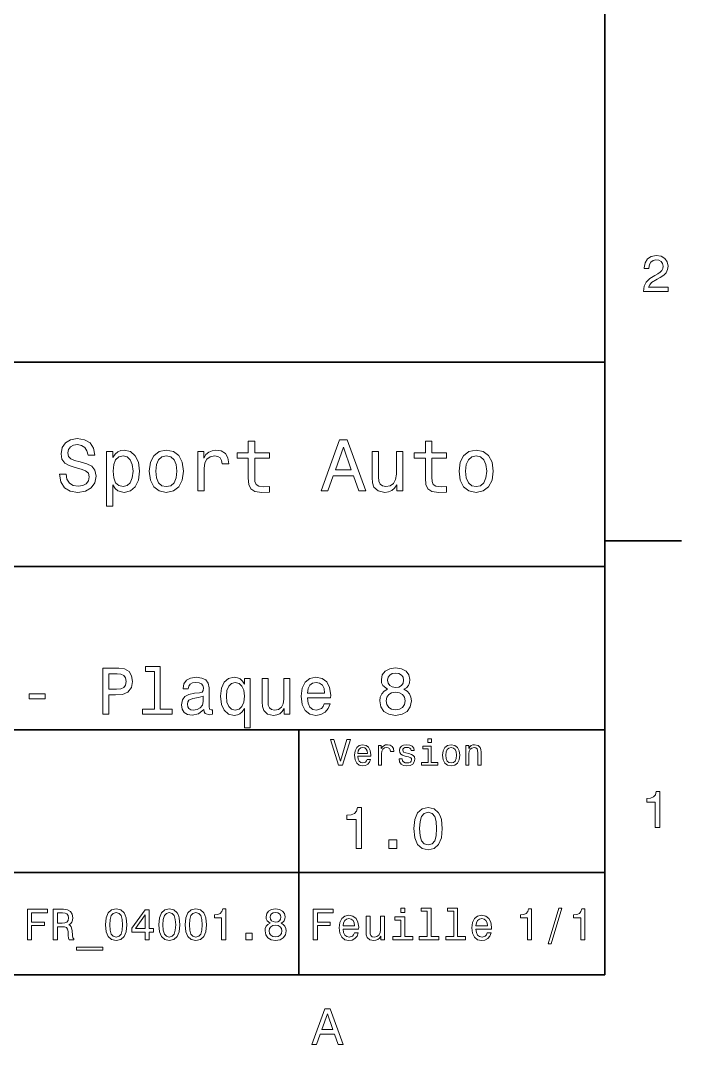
# Model space of a CAD drawing. Extents: x 0 to 297, y 0 to 210.
# Drawn here: x 229.7 to 294.5, y 3.2 to 103.5 of the extents above; entities that cross this region are included whole.
import ezdxf

# ---------------------------------------------------------------- set-up
doc = ezdxf.new("R2010")
doc.units = 0

msp = doc.modelspace()

# ---------------------------------------------------------------- linework, layer by layer
at = {"color": 7, "lineweight": 35}
for p, q in [((287, 10), (287, 200)), ((97, 70), (287, 70)), ((287, 70), (287, 10)), ((162, 50), (287, 50)), ((162, 34), (287, 34)), ((257, 10), (257, 34)), ((162, 20), (287, 20)), ((10, 10), (287, 10)), ((97, 10), (287, 10))]:
    msp.add_line(p, q, dxfattribs=at)
at = {"color": 7, "lineweight": 35, "ltscale": 0.1875}
msp.add_line((287, 52.5), (294.5, 52.5), dxfattribs=at)
at = {"color": 7, "lineweight": 13}
for points in [[(290.76947, 76.916786), (293.175079, 76.916786), (293.175079, 77.350502), (291.273773, 77.350502), (291.3797, 77.587532), (291.561249, 77.784218), (292.121033, 78.142288), (292.418579, 78.293587), (292.751434, 78.510445), (292.988464, 78.762604), (293.124634, 79.060158), (293.175079, 79.398056), (293.089355, 79.821686), (292.852325, 80.154541), (292.489197, 80.366356), (292.020172, 80.442001), (291.536041, 80.35627), (291.167877, 80.119232), (290.930847, 79.740997), (290.850159, 79.241714), (290.850159, 79.171112), (291.309082, 79.171112), (291.309082, 79.211456), (291.354462, 79.554398), (291.490631, 79.806557), (291.707489, 79.967941), (291.994965, 80.023415), (292.287476, 79.972984), (292.504333, 79.846901), (292.645538, 79.650215), (292.695984, 79.403099), (292.660675, 79.171112), (292.56485, 78.974426), (292.403473, 78.802956), (292.181549, 78.651657), (291.884003, 78.490273), (291.389771, 78.177589), (291.041779, 77.844742), (290.835022, 77.441284), (290.76947, 76.931915)], [(234.20462, 59.030979), (233.548996, 59.030979), (233.693085, 58.267288), (234.053314, 57.70533), (234.608078, 57.366714), (235.357361, 57.244236), (236.099426, 57.359509), (236.654175, 57.67651), (237.007202, 58.17363), (237.136902, 58.82925), (237.028824, 59.420029), (236.726227, 59.801872), (236.236313, 60.054031), (235.580704, 60.241352), (235.018738, 60.378242), (234.651306, 60.536743), (234.442368, 60.767288), (234.377533, 61.127522), (234.442368, 61.451729), (234.629684, 61.696686), (234.917877, 61.862389), (235.314133, 61.920029), (235.71759, 61.84798), (236.034592, 61.653458), (236.24353, 61.32925), (236.344391, 60.889767), (237, 60.889767), (237, 60.904179), (236.884735, 61.581409), (236.546112, 62.085732), (236.01297, 62.402737), (235.292511, 62.510807), (234.644104, 62.402737), (234.139771, 62.100143), (233.815567, 61.631844), (233.700287, 61.026657), (233.793961, 60.486309), (234.067734, 60.118874), (234.5, 59.873917), (235.09079, 59.6866), (235.674362, 59.520893), (236.113831, 59.362389), (236.380402, 59.131844), (236.47406, 58.757202), (236.387619, 58.375359), (236.164276, 58.087173), (235.825653, 57.907059), (235.386169, 57.849422), (234.896255, 57.928673), (234.521622, 58.159222), (234.283875, 58.533859)], [(252.05043, 60.579971), (252.05043, 58.64193), (252.093658, 58.015129), (252.29538, 57.582851), (252.698853, 57.330688), (253.383286, 57.244236), (254.132568, 57.280258), (254.132568, 57.827808), (253.585022, 57.78458), (253.087891, 57.842216), (252.82132, 58.022331), (252.706055, 58.324928), (252.684448, 58.75), (252.684448, 60.579971), (254.132568, 60.579971), (254.132568, 61.120316), (252.684448, 61.120316), (252.684448, 62.251438), (252.05043, 62.251438), (252.05043, 61.120316), (250.955322, 61.120316), (250.955322, 60.579971)], [(259.175781, 57.381123), (259.838623, 57.381123), (260.364563, 58.850864), (262.360229, 58.850864), (262.886169, 57.381123), (263.563416, 57.381123), (261.733429, 62.388329), (260.998566, 62.388329)], [(269.399109, 60.579971), (269.399109, 58.64193), (269.442352, 58.015129), (269.644073, 57.582851), (270.047546, 57.330688), (270.731995, 57.244236), (271.481262, 57.280258), (271.481262, 57.827808), (270.933716, 57.78458), (270.436584, 57.842216), (270.170013, 58.022331), (270.054749, 58.324928), (270.033142, 58.75), (270.033142, 60.579971), (271.481262, 60.579971), (271.481262, 61.120316), (270.033142, 61.120316), (270.033142, 62.251438), (269.399109, 62.251438), (269.399109, 61.120316), (268.304016, 61.120316), (268.304016, 60.579971)], [(238.786743, 60.652016), (238.786743, 61.25), (238.15274, 61.25), (238.15274, 55.882565), (238.786743, 55.882565), (238.786743, 57.971901), (239.010101, 57.633286), (239.262253, 57.409943), (239.896271, 57.244236), (240.50145, 57.381123), (240.976959, 57.791786), (241.286743, 58.440201), (241.402023, 59.319164), (241.286743, 60.190922), (240.976959, 60.839336), (240.50145, 61.242794), (239.896271, 61.386887), (239.550446, 61.343658), (239.255051, 61.206772), (239.002899, 60.976223)], [(242.338623, 59.311958), (242.453888, 58.432995), (242.785309, 57.78458), (243.311249, 57.381123), (244.017303, 57.244236), (244.716141, 57.381123), (245.242081, 57.777374), (245.573486, 58.425793), (245.695969, 59.311958), (245.573486, 60.190922), (245.242081, 60.846542), (244.716141, 61.242794), (244.017303, 61.386887), (243.311249, 61.242794), (242.785309, 60.839336), (242.453888, 60.190922)], [(247.100861, 57.381123), (247.734863, 57.381123), (247.734863, 59.592937), (247.799713, 60.12608), (247.994232, 60.507923), (248.311249, 60.738472), (248.736313, 60.817722), (249.053314, 60.767288), (249.291077, 60.623199), (249.435165, 60.378242), (249.485596, 60.046829), (250.126801, 60.046829), (250.040344, 60.630402), (249.802597, 61.048271), (249.406342, 61.30043), (248.865997, 61.386887), (248.498566, 61.32925), (248.181549, 61.185158), (247.900574, 60.940201), (247.677246, 60.608788), (247.677246, 61.25), (247.100861, 61.25)], [(260.595093, 59.463257), (261.365997, 61.667866), (262.136902, 59.463257)], [(267.194519, 61.25), (266.560516, 61.25), (266.560516, 59.016571), (266.488464, 58.497837), (266.279541, 58.123196), (265.955322, 57.892651), (265.530243, 57.820602), (265.19165, 57.878242), (264.975494, 58.051151), (264.853027, 58.346542), (264.824219, 58.764408), (264.824219, 61.25), (264.190186, 61.25), (264.190186, 58.706772), (264.211792, 58.195244), (264.348694, 57.770172), (264.766571, 57.381123), (265.436584, 57.244236), (265.796814, 57.294666), (266.106628, 57.424351), (266.373199, 57.647694), (266.589325, 57.971901), (266.589325, 57.381123), (267.194519, 57.381123)], [(272.698853, 59.311958), (272.814117, 58.432995), (273.145508, 57.78458), (273.671448, 57.381123), (274.377502, 57.244236), (275.076355, 57.381123), (275.602295, 57.777374), (275.933716, 58.425793), (276.056183, 59.311958), (275.933716, 60.190922), (275.602295, 60.846542), (275.076355, 61.242794), (274.377502, 61.386887), (273.671448, 61.242794), (273.145508, 60.839336), (272.814117, 60.190922)], [(239.788193, 57.8134), (239.363129, 57.907059), (239.053314, 58.195244), (238.858795, 58.663544), (238.793945, 59.319164), (238.858795, 59.967579), (239.053314, 60.435879), (239.363129, 60.716858), (239.788193, 60.817722), (240.177246, 60.716858), (240.48703, 60.428673), (240.681564, 59.960373), (240.753601, 59.319164), (240.681564, 58.67075), (240.48703, 58.195244), (240.177246, 57.907059)], [(242.98703, 59.319164), (243.05188, 59.967579), (243.253601, 60.435879), (243.57782, 60.72406), (244.017303, 60.824928), (244.449585, 60.72406), (244.773773, 60.443081), (244.97551, 59.967579), (245.047546, 59.319164), (244.97551, 58.663544), (244.773773, 58.188038), (244.449585, 57.899853), (244.017303, 57.806194), (243.57782, 57.899853), (243.253601, 58.188038), (243.05188, 58.663544)], [(273.34726, 59.319164), (273.412109, 59.967579), (273.613831, 60.435879), (273.938019, 60.72406), (274.377502, 60.824928), (274.809784, 60.72406), (275.134003, 60.443081), (275.335724, 59.967579), (275.407776, 59.319164), (275.335724, 58.663544), (275.134003, 58.188038), (274.809784, 57.899853), (274.377502, 57.806194), (273.938019, 57.899853), (273.613831, 58.188038), (273.412109, 58.663544)], [(242.858063, 39.706051), (242.858063, 36.010086), (241.684448, 36.010086), (241.684448, 35.530258), (244.595825, 35.530258), (244.595825, 36.010086), (243.42868, 36.010086), (243.42868, 40.185879), (241.963257, 40.185879), (241.963257, 39.706051)], [(237.793945, 35.530258), (238.390488, 35.530258), (238.390488, 37.430115), (239.05188, 37.430115), (239.719742, 37.462536), (240.251434, 37.68948), (240.595108, 38.130402), (240.711823, 38.733429), (240.621033, 39.291065), (240.361679, 39.699566), (239.933716, 39.945965), (239.350143, 40.030258), (237.793945, 40.030258)], [(239.188049, 39.479107), (239.577087, 39.440201), (239.862396, 39.317001), (240.030975, 39.090057), (240.08934, 38.733429), (240.024506, 38.357346), (239.849426, 38.130402), (239.551147, 38.013687), (239.142654, 37.981266), (238.390488, 37.981266), (238.390488, 39.479107)], [(247.695251, 35.98415), (247.695251, 35.964695), (247.727661, 35.744236), (247.824921, 35.588615), (248.233429, 35.465416), (248.551147, 35.517288), (248.551147, 35.958214), (248.414978, 35.938759), (248.233429, 36.023052), (248.201019, 36.282421), (248.201019, 38.085014), (248.123199, 38.545387), (247.896255, 38.869595), (247.500732, 39.064121), (246.943085, 39.135445), (246.398407, 39.057636), (245.996399, 38.837173), (245.743515, 38.493515), (245.659225, 38.039623), (245.659225, 38.000721), (246.171478, 38.000721), (246.216858, 38.273052), (246.359512, 38.467579), (246.592941, 38.584293), (246.92363, 38.629681), (247.241364, 38.59726), (247.468292, 38.5), (247.604462, 38.331409), (247.649857, 38.09798), (247.623917, 37.825645), (247.520172, 37.68948), (247.260803, 37.624638), (246.774506, 37.572765), (246.216858, 37.456051), (245.82132, 37.248558), (245.587891, 36.924351), (245.516571, 36.444523), (245.581421, 36.016571), (245.782425, 35.698845), (246.106628, 35.497837), (246.554031, 35.426514), (247.157059, 35.562679)], [(251.670044, 38.474064), (251.469025, 38.76585), (251.242081, 38.973343), (250.976227, 39.090057), (250.671478, 39.135445), (250.120331, 39.005764), (249.692368, 38.642651), (249.413544, 38.059078), (249.316284, 37.274494), (249.413544, 36.483429), (249.692368, 35.899857), (250.120331, 35.530258), (250.671478, 35.407059), (250.976227, 35.445965), (251.235596, 35.556194), (251.46254, 35.757202), (251.670044, 36.061958), (251.670044, 34.181557), (252.240631, 34.181557), (252.240631, 39.012245), (251.670044, 39.012245)], [(257.836456, 37.105907), (260.118896, 37.105907), (260.125366, 37.371758), (260.021606, 38.117435), (259.736328, 38.675072), (259.28241, 39.012245), (258.679382, 39.135445), (258.089355, 39.005764), (257.635437, 38.642651), (257.343658, 38.052593), (257.239929, 37.274494), (257.337189, 36.476944), (257.628967, 35.893372), (258.076355, 35.530258), (258.659943, 35.407059), (259.16571, 35.491352), (259.580688, 35.711815), (259.885437, 36.061958), (260.060516, 36.528816), (259.496399, 36.528816), (259.3797, 36.269451), (259.21109, 36.074928), (258.731262, 35.919308), (258.361664, 35.990631), (258.082855, 36.217579), (257.901306, 36.587173), (257.836456, 37.086452)], [(265.682281, 37.95533), (265.351593, 37.773773), (265.124634, 37.520893), (264.981995, 37.203171), (264.936584, 36.820602), (265.040344, 36.243515), (265.338623, 35.796108), (265.824921, 35.510807), (266.486328, 35.400574), (267.141205, 35.510807), (267.627533, 35.796108), (267.925781, 36.243515), (268.036011, 36.820602), (267.984161, 37.203171), (267.847992, 37.520893), (267.614563, 37.773773), (267.290344, 37.95533), (267.549713, 38.11095), (267.731262, 38.324928), (267.841492, 38.584293), (267.880402, 38.902016), (267.776672, 39.362392), (267.504333, 39.731987), (267.063416, 39.971901), (266.486328, 40.062679), (265.90274, 39.971901), (265.461823, 39.731987), (265.182983, 39.362392), (265.085754, 38.902016), (265.118164, 38.584293), (265.228394, 38.324928)], [(265.701721, 38.850143), (265.753601, 39.135445), (265.909241, 39.355907), (266.15564, 39.492073), (266.486328, 39.543945), (266.810516, 39.492073), (267.056915, 39.355907), (267.212524, 39.135445), (267.270905, 38.850143), (267.212524, 38.558357), (267.056915, 38.331409), (266.810516, 38.182274), (266.486328, 38.136887), (266.15564, 38.188759), (265.909241, 38.331409), (265.753601, 38.558357)], [(249.899857, 37.274494), (249.958221, 37.851585), (250.139771, 38.273052), (250.412109, 38.532421), (250.768738, 38.623199), (251.144806, 38.532421), (251.430115, 38.279537), (251.598709, 37.858067), (251.663544, 37.274494), (251.598709, 36.684437), (251.430115, 36.262966), (251.144806, 36.003601), (250.768738, 35.919308), (250.412109, 36.003601), (250.139771, 36.262966), (249.958221, 36.690922)], [(256.118164, 39.012245), (255.547546, 39.012245), (255.547546, 37.002159), (255.482712, 36.535301), (255.294678, 36.198124), (255.002884, 35.990631), (254.620331, 35.925793), (254.315567, 35.977665), (254.121033, 36.133286), (254.010803, 36.399136), (253.984863, 36.775215), (253.984863, 39.012245), (253.414276, 39.012245), (253.414276, 36.723343), (253.433716, 36.262966), (253.556915, 35.880402), (253.932999, 35.530258), (254.536026, 35.407059), (254.860229, 35.45245), (255.139053, 35.569164), (255.378967, 35.770172), (255.573486, 36.061958), (255.573486, 35.530258), (256.118164, 35.530258)], [(257.836456, 37.585735), (257.907776, 38.033138), (258.082855, 38.363831), (258.348694, 38.564842), (258.698853, 38.636166), (259.042511, 38.564842), (259.30835, 38.363831), (259.470459, 38.033138), (259.528809, 37.585735)], [(230.570618, 37.015129), (232.139771, 37.015129), (232.139771, 37.527378), (230.570618, 37.527378)], [(247.630402, 36.749279), (247.552597, 36.412102), (247.345093, 36.152737), (247.033859, 35.98415), (246.651306, 35.925793), (246.404907, 35.958214), (246.229828, 36.061958), (246.119598, 36.243515), (246.087173, 36.496395), (246.113113, 36.723343), (246.216858, 36.885445), (246.631836, 37.067001), (247.157059, 37.14481), (247.630402, 37.30043)], [(265.559082, 36.833572), (265.617432, 37.177231), (265.805481, 37.4366), (266.09726, 37.605186), (266.486328, 37.663544), (266.868896, 37.605186), (267.160675, 37.4366), (267.348694, 37.177231), (267.413544, 36.833572), (267.348694, 36.463974), (267.160675, 36.185158), (266.868896, 36.003601), (266.486328, 35.945244), (266.09726, 36.003601), (265.805481, 36.185158), (265.617432, 36.463974)], [(269.992798, 33.117435), (269.657776, 33.117435), (269.657776, 32.757202), (269.992798, 32.757202)], [(261.71109, 33.03458), (261.08429, 30.905619), (260.439484, 33.03458), (260.09726, 33.03458), (260.904175, 30.530979), (261.264404, 30.530979), (262.053314, 33.03458)], [(262.784576, 31.40634), (264.052582, 31.40634), (264.056183, 31.554033), (263.998566, 31.9683), (263.840057, 32.278099), (263.587891, 32.465416), (263.252869, 32.533859), (262.925079, 32.461815), (262.672913, 32.260086), (262.510803, 31.932276), (262.453156, 31.5), (262.507202, 31.056915), (262.669312, 30.732708), (262.917877, 30.530979), (263.242065, 30.462536), (263.523041, 30.509365), (263.753601, 30.631844), (263.922913, 30.826368), (264.020172, 31.085733), (263.706787, 31.085733), (263.641937, 30.941643), (263.548279, 30.833572), (263.281708, 30.747118), (263.076355, 30.786743), (262.921478, 30.912823), (262.820618, 31.118155), (262.784576, 31.395533)], [(262.784576, 31.672911), (262.824219, 31.921469), (262.921478, 32.105186), (263.069153, 32.216858), (263.263702, 32.256485), (263.45462, 32.216858), (263.602295, 32.105186), (263.692352, 31.921469), (263.724792, 31.672911)], [(264.794678, 30.530979), (265.111664, 30.530979), (265.111664, 31.636887), (265.144104, 31.903458), (265.241364, 32.094379), (265.399841, 32.209652), (265.612396, 32.249279), (265.770905, 32.224064), (265.889771, 32.152016), (265.961823, 32.029537), (265.98703, 31.863832), (266.307648, 31.863832), (266.264404, 32.155621), (266.145538, 32.364552), (265.947418, 32.490635), (265.677246, 32.533859), (265.49353, 32.505043), (265.335022, 32.432995), (265.194519, 32.310516), (265.082855, 32.144814), (265.082855, 32.465416), (264.794678, 32.465416)], [(267.791779, 31.658501), (267.485596, 31.730547), (267.258636, 31.8134), (267.182983, 31.982708), (267.20462, 32.101585), (267.280273, 32.188038), (267.40274, 32.242073), (267.579254, 32.263687), (267.748566, 32.242073), (267.881836, 32.177231), (267.968292, 32.079971), (268.004333, 31.950287), (268.314117, 31.950287), (268.314117, 31.957493), (268.260101, 32.191643), (268.112396, 32.375359), (267.881836, 32.490635), (267.579254, 32.533859), (267.273041, 32.490635), (267.049713, 32.371758), (266.90921, 32.195244), (266.865997, 31.971901), (266.898407, 31.755764), (266.999268, 31.604465), (267.164978, 31.496397), (267.406342, 31.420748), (267.759369, 31.334293), (267.975494, 31.244236), (268.033142, 31.17219), (268.054749, 31.064121), (268.022339, 30.930836), (267.935883, 30.829971), (267.79538, 30.765129), (267.608063, 30.743515), (267.409943, 30.765129), (267.265839, 30.840778), (267.168579, 30.963255), (267.128967, 31.132565), (266.822754, 31.132565), (266.873199, 30.844379), (267.020905, 30.635447), (267.255035, 30.509365), (267.579254, 30.462536), (267.917877, 30.509365), (268.166412, 30.635447), (268.317719, 30.837175), (268.371765, 31.100143), (268.332123, 31.327089), (268.220459, 31.481987), (268.036743, 31.582851)], [(269.981995, 30.79755), (269.981995, 32.400574), (269.167877, 32.400574), (269.167877, 32.130402), (269.664978, 32.130402), (269.664978, 30.79755), (269.016571, 30.79755), (269.016571, 30.530979), (270.637604, 30.530979), (270.637604, 30.79755)], [(271.087891, 31.496397), (271.145538, 31.056915), (271.311249, 30.732708), (271.574219, 30.530979), (271.927246, 30.462536), (272.276672, 30.530979), (272.539612, 30.729107), (272.705322, 31.053314), (272.766571, 31.496397), (272.705322, 31.935879), (272.539612, 32.263687), (272.276672, 32.461815), (271.927246, 32.533859), (271.574219, 32.461815), (271.311249, 32.260086), (271.145538, 31.935879)], [(271.412109, 31.5), (271.444519, 31.824207), (271.54538, 32.058357), (271.707489, 32.20245), (271.927246, 32.25288), (272.143372, 32.20245), (272.305481, 32.061958), (272.406342, 31.824207), (272.442352, 31.5), (272.406342, 31.17219), (272.305481, 30.934437), (272.143372, 30.790344), (271.927246, 30.743515), (271.707489, 30.790344), (271.54538, 30.934437), (271.444519, 31.17219)], [(273.350159, 30.530979), (273.667145, 30.530979), (273.667145, 31.647694), (273.699554, 31.903458), (273.804047, 32.090778), (273.966125, 32.206051), (274.182281, 32.249279), (274.355194, 32.213257), (274.463257, 32.115993), (274.517303, 31.95389), (274.535309, 31.737751), (274.535309, 30.530979), (274.852295, 30.530979), (274.852295, 31.802593), (274.837891, 32.058357), (274.773041, 32.270893), (274.560516, 32.465416), (274.229095, 32.533859), (274.04538, 32.508644), (273.890503, 32.440201), (273.757202, 32.324928), (273.65274, 32.170029), (273.65274, 32.465416), (273.350159, 32.465416)], [(291.909241, 24.416786), (292.368164, 24.416786), (292.368164, 27.942001), (292.025208, 27.942001), (291.934448, 27.634365), (291.752899, 27.427593), (291.475525, 27.306557), (291.092224, 27.266211), (291.092224, 26.90814), (291.909241, 26.90814)], [(262.631134, 22.360231), (263.155609, 22.360231), (263.155609, 26.38905), (262.763702, 26.38905), (262.659943, 26.037464), (262.452454, 25.801153), (262.135437, 25.662825), (261.697418, 25.616714), (261.697418, 25.207493), (262.631134, 25.207493)], [(268.285309, 24.314121), (268.371765, 23.409224), (268.642639, 22.763689), (269.074921, 22.371759), (269.674347, 22.244957), (270.268005, 22.371759), (270.700287, 22.763689), (270.965424, 23.409224), (271.057648, 24.314121), (270.965424, 25.213257), (270.855896, 25.570606), (270.700287, 25.864553), (270.268005, 26.256485), (269.674347, 26.38905), (269.074921, 26.256485), (268.642639, 25.858791), (268.371765, 25.213257)], [(268.838623, 24.314121), (268.884735, 25.011528), (269.028809, 25.51297), (269.288177, 25.806917), (269.674347, 25.910664), (270.054749, 25.806917), (270.314117, 25.51297), (270.458221, 25.011528), (270.504333, 24.314121), (270.458221, 23.610952), (270.314117, 23.10951), (270.054749, 22.815563), (269.674347, 22.717581), (269.288177, 22.815563), (269.028809, 23.10951), (268.884735, 23.610952)], [(265.806915, 22.360231), (266.602295, 22.360231), (266.602295, 23.219021), (265.806915, 23.219021)], [(230.414978, 13.428675), (230.817001, 13.428675), (230.817001, 14.807637), (232.079254, 14.807637), (232.079254, 15.166427), (230.817001, 15.166427), (230.817001, 16.065563), (232.368881, 16.065563), (232.368881, 16.428675), (230.414978, 16.428675)], [(232.939484, 13.428675), (233.341492, 13.428675), (233.341492, 14.695246), (233.752167, 14.695246), (234.054749, 14.682277), (234.244965, 14.621758), (234.348709, 14.479107), (234.391937, 14.224064), (234.413544, 13.835014), (234.439484, 13.579971), (234.491348, 13.428675), (234.945251, 13.428675), (234.945251, 13.510807), (234.845825, 13.631845), (234.811234, 13.856628), (234.780975, 14.340778), (234.707489, 14.699568), (234.608063, 14.81196), (234.452454, 14.894093), (234.625366, 15.002162), (234.746399, 15.153459), (234.824203, 15.34366), (234.850143, 15.572767), (234.789627, 15.93588), (234.616714, 16.208214), (234.331406, 16.372478), (233.942368, 16.428675), (232.939484, 16.428675)], [(233.829971, 16.061239), (234.093658, 16.035303), (234.279541, 15.953171), (234.396255, 15.801874), (234.435165, 15.564121), (234.391937, 15.313401), (234.275223, 15.162104), (234.07637, 15.084294), (233.804031, 15.06268), (233.341492, 15.06268), (233.341492, 16.061239)], [(238.066284, 14.894093), (238.131119, 14.215418), (238.33429, 13.731268), (238.658508, 13.43732), (239.108063, 13.342219), (239.553314, 13.43732), (239.877518, 13.731268), (240.07637, 14.215418), (240.145538, 14.894093), (240.07637, 15.568444), (239.994232, 15.836456), (239.877518, 16.056917), (239.553314, 16.350864), (239.108063, 16.450289), (238.658508, 16.350864), (238.33429, 16.052593), (238.131119, 15.568444)], [(238.481262, 14.894093), (238.515854, 15.417148), (238.623917, 15.793228), (238.818451, 16.013689), (239.108063, 16.091499), (239.393372, 16.013689), (239.587891, 15.793228), (239.695969, 15.417148), (239.730545, 14.894093), (239.695969, 14.366715), (239.587891, 13.990634), (239.393372, 13.770173), (239.108063, 13.696686), (238.818451, 13.770173), (238.623917, 13.990634), (238.515854, 14.366715)], [(241.94812, 13.428675), (242.337173, 13.428675), (242.337173, 14.172191), (242.765137, 14.172191), (242.765137, 14.518012), (242.337173, 14.518012), (242.337173, 16.363834), (241.943802, 16.363834), (240.629684, 14.552594), (240.629684, 14.172191), (241.94812, 14.172191)], [(243.270889, 14.894093), (243.335739, 14.215418), (243.53891, 13.731268), (243.863113, 13.43732), (244.312683, 13.342219), (244.757919, 13.43732), (245.082138, 13.731268), (245.280975, 14.215418), (245.350143, 14.894093), (245.280975, 15.568444), (245.198853, 15.836456), (245.082138, 16.056917), (244.757919, 16.350864), (244.312683, 16.450289), (243.863113, 16.350864), (243.53891, 16.052593), (243.335739, 15.568444)], [(243.685883, 14.894093), (243.720459, 15.417148), (243.828537, 15.793228), (244.023056, 16.013689), (244.312683, 16.091499), (244.597977, 16.013689), (244.792511, 15.793228), (244.900574, 15.417148), (244.935165, 14.894093), (244.900574, 14.366715), (244.792511, 13.990634), (244.597977, 13.770173), (244.312683, 13.696686), (244.023056, 13.770173), (243.828537, 13.990634), (243.720459, 14.366715)], [(245.873199, 14.894093), (245.938034, 14.215418), (246.141205, 13.731268), (246.465424, 13.43732), (246.914978, 13.342219), (247.360229, 13.43732), (247.684433, 13.731268), (247.883286, 14.215418), (247.952454, 14.894093), (247.883286, 15.568444), (247.801147, 15.836456), (247.684433, 16.056917), (247.360229, 16.350864), (246.914978, 16.450289), (246.465424, 16.350864), (246.141205, 16.052593), (245.938034, 15.568444)], [(246.288177, 14.894093), (246.322769, 15.417148), (246.430832, 15.793228), (246.625366, 16.013689), (246.914978, 16.091499), (247.200287, 16.013689), (247.394806, 15.793228), (247.502884, 15.417148), (247.53746, 14.894093), (247.502884, 14.366715), (247.394806, 13.990634), (247.200287, 13.770173), (246.914978, 13.696686), (246.625366, 13.770173), (246.430832, 13.990634), (246.322769, 14.366715)], [(249.439484, 13.428675), (249.832855, 13.428675), (249.832855, 16.450289), (249.53891, 16.450289), (249.46109, 16.1866), (249.305481, 16.009367), (249.067719, 15.905621), (248.739197, 15.871038), (248.739197, 15.564121), (249.439484, 15.564121)], [(254.185883, 15.045389), (253.965424, 14.924352), (253.814117, 14.755764), (253.719025, 14.543948), (253.688766, 14.288905), (253.757935, 13.904179), (253.956772, 13.605908), (254.280975, 13.415707), (254.721909, 13.342219), (255.158508, 13.415707), (255.482712, 13.605908), (255.681564, 13.904179), (255.755051, 14.288905), (255.720459, 14.543948), (255.629684, 14.755764), (255.47406, 14.924352), (255.257935, 15.045389), (255.430832, 15.149136), (255.55188, 15.291787), (255.625366, 15.464698), (255.651306, 15.676514), (255.582138, 15.98343), (255.400574, 16.229828), (255.106628, 16.389771), (254.721909, 16.450289), (254.332855, 16.389771), (254.03891, 16.229828), (253.853027, 15.98343), (253.788193, 15.676514), (253.809799, 15.464698), (253.883286, 15.291787)], [(254.198853, 15.641932), (254.233429, 15.832133), (254.337173, 15.979107), (254.50145, 16.069885), (254.721909, 16.104467), (254.938049, 16.069885), (255.10231, 15.979107), (255.206055, 15.832133), (255.244965, 15.641932), (255.206055, 15.447407), (255.10231, 15.29611), (254.938049, 15.196686), (254.721909, 15.166427), (254.50145, 15.201009), (254.337173, 15.29611), (254.233429, 15.447407)], [(258.414978, 13.428675), (258.817017, 13.428675), (258.817017, 14.807637), (260.079254, 14.807637), (260.079254, 15.166427), (258.817017, 15.166427), (258.817017, 16.065563), (260.368866, 16.065563), (260.368866, 16.428675), (258.414978, 16.428675)], [(267.389038, 16.532421), (266.98703, 16.532421), (266.98703, 16.100145), (267.389038, 16.100145)], [(269.572052, 16.212536), (269.572052, 13.748559), (268.789612, 13.748559), (268.789612, 13.428675), (270.73056, 13.428675), (270.73056, 13.748559), (269.952454, 13.748559), (269.952454, 16.532421), (268.975494, 16.532421), (268.975494, 16.212536)], [(272.174347, 16.212536), (272.174347, 13.748559), (271.391937, 13.748559), (271.391937, 13.428675), (273.332855, 13.428675), (273.332855, 13.748559), (272.554749, 13.748559), (272.554749, 16.532421), (271.57782, 16.532421), (271.57782, 16.212536)], [(279.416443, 13.428675), (279.809814, 13.428675), (279.809814, 16.450289), (279.515839, 16.450289), (279.438049, 16.1866), (279.28241, 16.009367), (279.044678, 15.905621), (278.716125, 15.871038), (278.716125, 15.564121), (279.416443, 15.564121)], [(281.42218, 13.026657), (281.720459, 13.026657), (282.766571, 16.510807), (282.463989, 16.510807)], [(284.621033, 13.428675), (285.014404, 13.428675), (285.014404, 16.450289), (284.720459, 16.450289), (284.642639, 16.1866), (284.48703, 16.009367), (284.249268, 15.905621), (283.920746, 15.871038), (283.920746, 15.564121), (284.621033, 15.564121)], [(240.992798, 14.518012), (241.94812, 15.862392), (241.94812, 14.518012)], [(261.341492, 14.479107), (262.863098, 14.479107), (262.867432, 14.656341), (262.798279, 15.153459), (262.608063, 15.525217), (262.305481, 15.75), (261.903473, 15.832133), (261.510101, 15.745678), (261.207489, 15.503603), (261.01297, 15.110231), (260.943817, 14.591499), (261.008636, 14.059798), (261.203156, 13.67075), (261.501434, 13.428675), (261.890503, 13.346542), (262.227661, 13.402739), (262.504333, 13.549712), (262.707489, 13.783141), (262.824219, 14.09438), (262.44812, 14.09438), (262.370331, 13.92147), (262.257935, 13.791787), (261.938049, 13.688041), (261.69165, 13.735591), (261.505768, 13.886888), (261.384735, 14.133286), (261.341492, 14.466139)], [(261.341492, 14.798992), (261.389038, 15.097262), (261.505768, 15.317724), (261.682983, 15.45173), (261.916412, 15.49928), (262.145538, 15.45173), (262.322754, 15.317724), (262.430847, 15.097262), (262.469727, 14.798992)], [(265.400574, 15.75), (265.020172, 15.75), (265.020172, 14.409943), (264.976959, 14.098703), (264.851593, 13.873919), (264.657074, 13.735591), (264.402008, 13.692364), (264.198853, 13.726946), (264.069153, 13.830692), (263.995667, 14.007925), (263.978394, 14.258646), (263.978394, 15.75), (263.597992, 15.75), (263.597992, 14.224064), (263.610962, 13.917148), (263.693085, 13.662104), (263.943817, 13.428675), (264.345825, 13.346542), (264.561951, 13.376801), (264.747833, 13.454611), (264.907776, 13.588617), (265.037476, 13.783141), (265.037476, 13.428675), (265.400574, 13.428675)], [(267.376068, 13.748559), (267.376068, 15.672191), (266.399139, 15.672191), (266.399139, 15.347983), (266.995667, 15.347983), (266.995667, 13.748559), (266.21759, 13.748559), (266.21759, 13.428675), (268.162811, 13.428675), (268.162811, 13.748559)], [(274.353027, 14.479107), (275.874634, 14.479107), (275.878967, 14.656341), (275.809814, 15.153459), (275.619598, 15.525217), (275.317017, 15.75), (274.914978, 15.832133), (274.521606, 15.745678), (274.219025, 15.503603), (274.024506, 15.110231), (273.955322, 14.591499), (274.020172, 14.059798), (274.214691, 13.67075), (274.51297, 13.428675), (274.902008, 13.346542), (275.239197, 13.402739), (275.515839, 13.549712), (275.719025, 13.783141), (275.835724, 14.09438), (275.459656, 14.09438), (275.381836, 13.92147), (275.26944, 13.791787), (274.949554, 13.688041), (274.703186, 13.735591), (274.517303, 13.886888), (274.39624, 14.133286), (274.353027, 14.466139)], [(274.353027, 14.798992), (274.400574, 15.097262), (274.517303, 15.317724), (274.694519, 15.45173), (274.927948, 15.49928), (275.157074, 15.45173), (275.33429, 15.317724), (275.442352, 15.097262), (275.481262, 14.798992)], [(251.82132, 13.428675), (252.417877, 13.428675), (252.417877, 14.072767), (251.82132, 14.072767)], [(254.103745, 14.297551), (254.142654, 14.526657), (254.268005, 14.699568), (254.46254, 14.81196), (254.721909, 14.850865), (254.976944, 14.81196), (255.171478, 14.699568), (255.296829, 14.526657), (255.340057, 14.297551), (255.296829, 14.051153), (255.171478, 13.865274), (254.976944, 13.744237), (254.721909, 13.705332), (254.46254, 13.744237), (254.268005, 13.865274), (254.142654, 14.051153)], [(235.204605, 12.711096), (235.204605, 12.408502), (237.806915, 12.408502), (237.806915, 12.711096)], [(258.266846, 3.166787), (258.730835, 3.166787), (259.098999, 4.195605), (260.495972, 4.195605), (260.864105, 3.166787), (261.338165, 3.166787), (260.05719, 6.67183), (259.542786, 6.67183)], [(259.260376, 4.624279), (259.799988, 6.167507), (260.33963, 4.624279)]]:
    msp.add_lwpolyline(points, close=True, dxfattribs=at)

doc.saveas('drawing.dxf')
